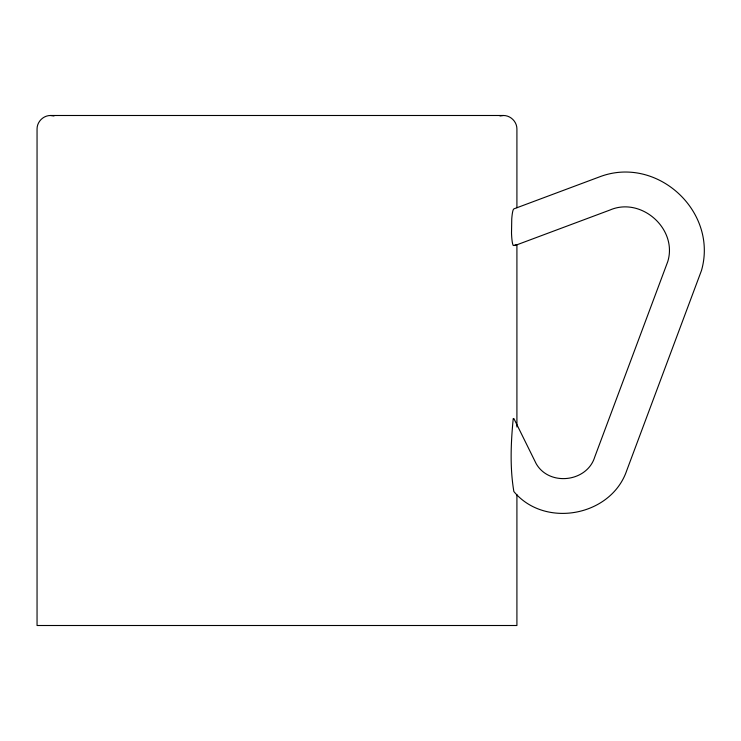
<?xml version="1.0" encoding="UTF-8"?>
<svg xmlns="http://www.w3.org/2000/svg" width="741" height="741" viewBox="0 0 741 741"><rect width="100%" height="100%" fill="white"/><g stroke="black" fill="none" stroke-linecap="round" stroke-linejoin="round"><path stroke-width="1.11" d="M514.875 245.558L609.824 210.083C641.122 196.393 677.82 228.839 667.771 261.554L594.745 456.993C587.048 482.178 549.266 486.605 536.169 463.681L513.865 418.517L513.235 418.572C510.873 442.636 509.808 467.645 513.865 491.542C544.663 528.657 610.973 516.357 626.645 470.785L701.495 270.465C718.362 211.333 656.721 154.767 599.293 176.96L513.865 208.879L513.235 209.749A19.97 2.603 -90 0 0 511.753 218.928L511.512 233.082A17.349 2.26 90 0 0 512.642 243.909L513.235 245.54L516.912 244.511L516.912 426.983M516.912 207.739L516.912 128.971C516.959 121.756 510.651 115.448 503.435 115.494L50.527 115.494C43.311 115.448 37.004 121.756 37.05 128.971L37.05 625.506L516.912 625.506L516.912 494.627M499.943 115.948L503.435 115.494M50.527 115.494L54.019 115.948"/></g></svg>
